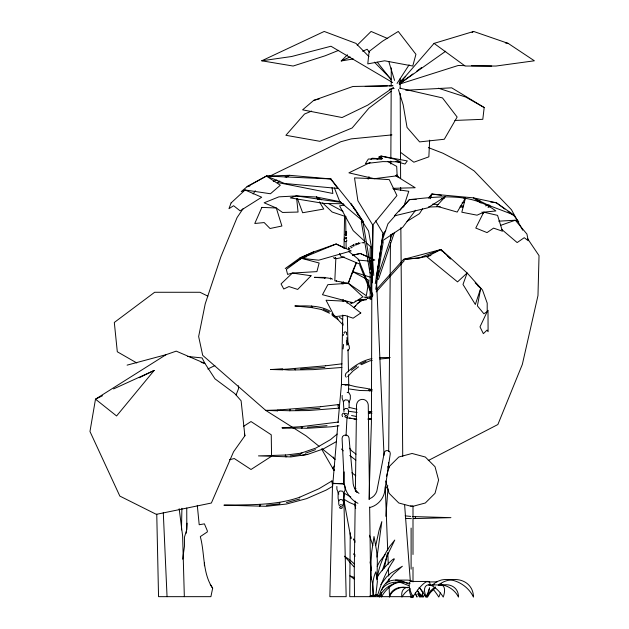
<?xml version="1.0" encoding="UTF-8"?>
<svg xmlns="http://www.w3.org/2000/svg" width="629" height="629" viewBox="0 0 629 629"><rect width="100%" height="100%" fill="white"/><g stroke="black" fill="none" stroke-linecap="round" stroke-linejoin="round"><path stroke-width="0.94" d="M370.19 272.223L370.182 299.388L371.495 298.987L371.495 293.169M370.19 269.314L370.198 247.975L371.511 247.567L368.578 231.047L360.637 218.688M371.495 291.227L371.511 247.567L366.581 243.006M371.881 275.313L371.401 422.892L368.971 499.465M390.452 242.409L388.691 451.551M390.46 240.443L390.491 234.562M390.821 163.972L390.837 161.032M390.853 158.091L391.175 89.467M391.191 85.544L391.277 67.901M279.811 502.61L279.803 503.829L266.421 505.268M350.227 532.842L349.74 596.662L411.492 596.662M350.974 536.718L350.958 538.66L343.709 499.041M370.3 596.662L370.528 570.888L369.655 507.013M420.825 594.303L420.801 597.063L418.78 593.996M388.518 469.234L388.588 462.362M355.228 501.116L354.269 570.888L354.497 596.662M355.361 491.296L356.517 406.79C355.739 396.907 369.058 396.907 368.279 406.79L369.545 499.151M343.403 283.828L343.442 281.8M344.008 248.502L344.558 216.124M346.406 332.505L346.673 334.825M341.437 384.854L342.797 315.043M343.064 301.48L343.104 299.404M181.466 529.893L181.907 508.295M187.065 523.186L186.286 533.219M259.808 504.513L259.848 506.164L259.816 504.513M342.168 283.828L342.011 282.901L341.704 283.498L342.011 282.901L342.168 283.821M377.078 579.513L377.345 560.337L376.574 550.674L374.003 536.521L371.645 552.286L371.047 561.383L371.212 579.513M429.638 140.157L428.86 156.833L413.851 162.211L400.634 152.407M344.126 471.899L343.505 483.615L345.062 486.319M346.044 435.755L347.027 417.2M348.317 392.779L348.733 384.964L342.404 384.516L348.733 384.555L345.085 385.003M344.181 238.973L344.566 241.363L345.966 241.583L346.878 240.813L346.39 239.822M385.892 516.307L387.944 488.875M337.749 425.526L332.615 486.327L326.215 490.07L306.598 498.64L286.651 503.994L266.547 506.306L223.932 505.173C249.296 504.584 275.384 505.779 299.711 497.217L299.797 497.193M338.009 422.586L341.437 384.445M427.201 594.554L426.965 597.063L428.2 595.058M377.054 557.066L381.827 521.614L379.138 530.105L375.725 545.571M346.052 232.809L346.162 231.983M353.27 244.996L353.522 246.025L353.923 245.908L353.687 244.862L353.207 245.569L353.938 245.892L353.663 244.87L349.952 246.772M405.705 90.246L451.661 87.824L484.181 107.535L482.805 119.313L454.861 120.446M428.034 593.241L427.547 597.063L430.417 592.29L435.543 586.975M423.01 591.158L422.444 593.611M182.662 559.197L184.478 546.208L184.439 537.26L186.805 529.508L186.75 508.028M376.661 276.524L377.659 269.762M377.95 267.836L382.943 234.043L385.719 230.615M377.298 273.08L377.73 270.187M378.013 268.253L378.296 266.319M378.587 264.392L383.155 233.493L375.592 220.842M375.246 283.773L382.007 241.096L387.944 223.822L395.751 215.016M375.733 289.167L383.258 241.646L382.007 241.096L402.702 227.266L415.565 210.275M341.932 367.462L313.203 369.632L288.774 370.033L282.586 369.498L325.704 365.787M282.885 369.773L282.838 369.105L270.533 369.49L282.704 369.821M320.664 406.696L277.798 410.014L277.672 410.729L277.798 410.014L265.493 410.399L277.845 410.69L265.524 410.478M387.307 553.724L384.335 568.097M282.586 369.498L282.838 369.105L270.556 369.561M343.245 335.485L343.45 334.424M358.813 243.816L358.648 243.022L358.208 243.565L358.805 243.816L358.64 243.022M377.148 578.295C378.902 566.894 383.179 555.926 389.721 546.42L394.76 540.044L387.33 555.289L382.283 570.707M197.294 505.346L199.204 524.735L204.417 523.863L207.318 530.766L207.334 531.922L200.297 536.608C204.944 553.559 202.31 572.862 212.657 588.225L210.904 596.662L158.547 596.662L156.755 514.184M358.302 243.116L358.475 243.91M376.968 159.294L378.729 158.587L379.114 156.81L380.97 156.055L407.317 160.922L404.997 164.027L395.751 161.449M363.358 242.715L363.696 242.314L363.798 242.896M343.56 344.433L343.096 348.961M465.507 197.86L461.82 212.217L477.057 215.181L483.748 212.177L495.872 210.951C470.995 192.081 438.319 196.657 409.416 199.613L394.336 215.889L427.822 207.814L445.222 196.704L436.581 206.155L457.212 212.067L465.507 197.86L463.573 197.923M386.528 476.216L389.068 466.742L398.786 457.024L412.058 453.47L425.322 457.024L435.04 466.742L438.594 480.013L435.04 493.278L425.322 502.996L412.058 506.549L413.001 506.549L413.001 554.495M343.827 498.325L344.527 493.325L343.741 493.718M376.024 593.603L377.369 581.573L375.835 571.8C372.321 579.073 372.219 588.453 373.807 595.718M343.206 504.922L343.835 499.072M428.365 591.999L429.599 587.635M377.707 594.955L375.261 594.837L377.707 594.955C381.08 583.767 385.632 572.87 391.875 562.971C402.411 548.512 374.963 575.677 377.439 578.491M429.332 589.011L426.32 597.063L419.433 587.635M403.606 207.059L408.771 191.279L393.668 189.117M392.402 233.39L377.015 278.647L378.438 279.418L394.454 232.313M368.146 179.21L369.011 176.663M430.378 198.709L431.966 194.062L473.393 197.86L496.344 202.774L513.704 214.866L488.411 205.243L473.393 197.86L481.075 203.088M352.161 272.42L348.285 283.262L327.843 284.662L322.48 294.702L353.427 302.895L362.87 296.833L348.285 283.262L334.809 280.793L335.823 258.826L344.26 256.978M324.831 277.42L324.768 278.002L324.831 277.42L324.981 277.821L324.831 277.42L314.374 277.334L324.894 278.073M349.103 408.001L349.103 402.277L350.329 398.975L350.329 395.24L348.773 392.543L347.137 392.386M236.103 394.926L238.548 388.62L238.344 385.742M421.878 595.293L421.178 597.063L419.401 594.405M336.57 280.676L336.201 281.006L336.562 280.676M356.588 262.497L348.285 283.262L366.33 295.74L368.83 280.345L352.484 271.524L356.336 262.497M377.196 566.344L379.436 561.933L385.129 554.597M291.699 428.042L301.849 428.097L302.195 427.461L301.252 426.666L282.106 427.83L290.74 428.027M292.013 428.082L292.053 427.406M380.804 584.624L386.458 577.084L391.096 573.011L402.356 566.249L393.447 574.128L385.892 583.264M334.392 465.767L332.765 468.471L334.518 470.193M422.594 208.757L419.472 213.656L406.979 221.416M429.363 198.143L431.966 194.062L441.574 195.36M397.048 83.445L409.117 64.842M424.677 595.01L423.293 597.063L422.342 594.594M243.179 208.584L237.109 217.508L220.897 256.742L205.219 303.831L198.646 336.515L202.695 355.346L265.768 410.43L306.048 435.826L319.045 446.283M253.11 193.984L255.311 190.736M347.515 339.314L346.375 340.997L346.799 345.203L347.947 343.583L346.87 337.624M244.878 435.779L233.548 451.795L211.368 503.027L156.322 514.349L119.84 496.084L89.971 431.502L95.49 399.171L166.048 354.685L176.222 351.131L204.92 363.42L214.992 378.847L234.798 393.597L241.104 400.783L244.878 435.779L244.429 433.908M343.481 484.008L332.56 483.229L331.939 480.926L332.615 486.327M354.913 306.732C357.437 303.17 361.243 300.395 365.41 299.113M347.798 350.754L349.465 348.6L349.15 345.864L347.947 343.583M429.12 197.718L431.966 194.062L428.365 198.025M368.154 419.291L371.047 419.056L368.217 418.82M432.162 585.245L436.652 581.723L441.236 580.056A25.907 20.49 36.5 0 1 473.456 597.063A25.907 20.49 -36.5 0 0 443.901 581.723L438.798 584.42M385.42 488.812L387.896 485.792M113.574 388.919L154.168 370.442L116.585 415.958L95.49 399.171L102.496 395.743M355.574 301.377L355.865 301.032L355.078 301.275M399.132 83.602L434.057 43.385L473.645 31.45L508.153 43.377L534.367 60.793L495.99 66.037L465.13 66.037L434.057 43.385M399.006 211.352L409.416 199.613L416.186 199.401M353.868 307.612L355.762 305.466M376.158 289.883L403.566 259.4L440.953 249.516L467.143 272.978L482.514 290.063L487.2 303.123L487.208 311.614L479.99 326.86L483.355 333.653L487.09 330.083L488.096 331.719L487.994 310.309L487.208 311.614L483.874 313.769L477.395 305.883L480.729 288.247L475.147 282.814M376.15 291.919L404.219 260.721L403.566 259.4L420.416 257.725L430.975 255.539M429.025 593.713L434.938 588.194M359.513 300.434L366.558 299.64L359.23 299.781L359.135 300.363M370.898 159.475L372.101 158.225L381.889 158.83L380.97 156.055L394.532 159.137L400.885 161.857L382.817 161.598L365.386 163.619L368.366 159.027L381.889 158.83L378.729 158.587M344 411.751L343.371 401.648L345.148 399.863L348.01 400.17L349.103 402.269M347.688 376.59L352.963 371.047L358.585 366.833M353.349 58.961L341.209 60.958L347.46 54.778M357.193 45.17L371.086 31.45L387.747 38.573M344 409.778L345.384 408.433L347.617 408.669L348.474 410.242L348.474 413.843M338.732 504.442L338.732 500.849L340.116 499.512L342.357 499.74L343.206 501.321M400.06 81.723L405.744 76.368M344.684 237.738L345.022 238.501L345.997 238.666L346.642 238.061L346.304 237.298L346.642 238.061L345.997 238.69L345.022 238.525L344.684 237.738L345.329 237.133M344.315 414.684L345.502 413.654L347.428 413.835L348.159 415.046M339.047 505.763L340.234 504.733L342.16 504.914L342.891 506.117M393.007 85.764L352.932 86.472L313.722 100.388L302.604 109.839L342.082 117.529L367.831 105.074L393.534 87.368M432.713 585.426L433.955 584.372M399.478 82.564L403.181 79.427M345.824 232.368L345.628 233.162L346.705 232.911L345.824 232.368L345.628 233.155M346.28 233.257L346.477 232.463M357.201 303.618L360.873 300.811M337.144 434.057L330.602 439.561L315.915 448.06L300.819 453.226L300.418 454.437L290.134 455.876M391.246 91.252L368.846 108.227L352.169 127.962L319.917 141.313L285.896 135.298L304.515 114.046L311.622 111.081M351.202 370.269L356.91 365.984M412.868 73.978L399.439 83.901L445.725 51.201M416.823 71.053L421.556 67.555M434.041 587.738L430.59 590.804L425.802 597.063L424.457 590.804L424.661 588.335L425.448 586.472L426.776 585.316A17.895 7.784 56.9 0 1 443.233 597.063A17.895 7.784 -56.9 0 0 438.279 585.316M472.049 32.582L473.645 31.45M350.809 248.015L352.405 246.985M243.612 426.313L251.01 421.54L271.248 434.796L271.547 455.262M271.563 456.237L251.01 469.493L234.263 458.525L229.53 459.736M331.939 480.926L319.123 488.639L299.711 497.217M279.795 181.034L277.342 182.465L332.859 193.48L332.041 187.662M286.352 177.221L289.631 175.31L330.815 178.943L354.866 208.907L362.823 221.038L371.511 272.514L369.994 273.025L361.305 221.55L362.823 221.038L339.715 201.469L334.376 187.953M488.057 207.468L490.541 206.06M372.738 595.805L375.434 595.867L370.041 595.899L373.28 596.001L371.079 596.143L371.653 596.001M336.562 441.503L323.314 448.925L307.723 454.366L290.913 456.921L258.456 455.891L286.557 454.987L302.046 453.045M428.27 460.538L497.877 424.528L522.337 364.403L537.976 295.599L539.029 255.618L527.558 238.643M450.435 258.527L440.953 249.516L426.816 256.726L457.542 281.878L467.143 272.978L462.991 284.45L475.343 304.475L480.729 288.247L477.623 285.566M369.679 498.711C373.76 497.122 376.991 493.191 377.306 488.772L384.288 452.597C385.034 449.161 390.766 450.309 390.279 453.745L384.885 490.227C384.075 498.239 377.88 505.504 370.017 507.422M139.276 377.73L154.168 370.442M207.837 369.019L214.882 365.567M269.141 176.458L340.792 141.745L351.249 138.891L391.946 134.897M360.047 364.136L366.015 361.329M361.368 364.694L369.538 360.936L372.164 360.378M338.74 50.32L325.138 55.792L293.114 66.037L261.735 60.793L324.21 31.45L355.967 43.385L368.94 56.586M370.127 162.518L348.898 172.849L374.365 178.699L389.272 179.635L396.93 195.58L372.824 224.97L372.226 282.861L372.981 225.457L357.885 200.769L354.528 177.889L374.365 178.699L397.143 175.798L396.695 166.402L387.488 161.378M341.209 60.958L350.149 56.917M362.666 51.264L367.139 49.243L369.538 52.293M354.929 244.194L356.58 243.533M355.55 245.121L357.201 244.461M445.143 253.597L440.953 249.516L419 258.032L403.566 259.4M273.261 181.427L276.902 180.067M285.086 177.008L289.631 175.31L266.374 176.073L246.938 186.585L249.76 186.027M335.092 258.495L335.461 257.332L335.092 258.495L333.331 257.717M305.34 453.234L315.546 449.633M500.763 225.316L515.308 220.213L518.744 221.801L514.16 215.912L507.965 211.344M348.372 247.936L349.307 248.392L348.757 249.32M348.725 249.343L349.307 248.392L348.34 247.952M399.305 84.176L458.101 65.518L464.815 65.62M338.803 404.541L338.103 404.746L338.087 406.562L338.772 408.174L339.471 407.969L339.487 406.153L338.803 404.541L320.601 406.704M485.549 205.872L489.15 204.834M286.439 502.626L299.703 499.025M127.097 365.135L166.048 354.685M313.722 100.388L319.375 98.879M352.743 255.335L360.197 253.471L372.643 259.014M295.292 369.75L294.742 368.484L295.371 369.034L295.135 368.397L294.663 369.192L295.26 369.75M289.867 410.745L290.095 409.314L289.906 410.745L277.554 410.415M352.696 255.122L360.197 253.471L374.86 260.021L368.893 261.074M371.912 358.601C361.879 360.566 353.003 366.542 345.785 373.563L345.266 375.71L346.209 377.227M301.252 426.666L338.473 422.02M344.385 205.023L339.581 205.864L353.191 230.631L365.174 241.709M370.827 297.902L366.959 298.571L367.399 298.075L366.856 297.352L363.971 297.14M301.244 455.467L307.723 454.366L306.299 454.61M389.343 89.232L394.147 88.477M306.59 256.836L299.805 257.882L313.651 251.922L336.177 243.989L351.194 250.924L318.73 260.194L301.44 258.307L285.236 268.536L299.042 258.566L313.651 251.922L301.44 258.307L286.337 269.424L287.587 274.401L292.399 273.057L316.914 271.618L319.147 263.008L301.44 258.307L336.177 243.989L344.723 248.243M325.633 365.795L341.972 363.821M261.735 60.793L291.581 56.524L330.972 46.239L392.693 82.58M285.865 456.772L285.291 456.009L285.645 455.121L285.291 456.009L285.873 456.772L286.793 456.638M338.992 425.778L331.271 426.792L306.889 428.31L301.881 428.09L301.881 426.745M345.085 384.704L346.752 384.5M338.772 408.174L308.171 410.548L289.906 410.745M369.184 389.351L372.234 389.422M369.199 389.351L370.017 389.272L370.465 389.909L370.111 390.625L369.278 390.703L368.83 390.066L369.294 390.703L370.111 390.625L370.465 389.909L370.017 389.272L367.265 388.541L355.597 386.662L348.435 384.862M368.893 411.68L371.951 411.751M368.909 411.68L369.734 411.602L370.182 412.239L369.011 413.033L371.991 413.229M368.995 413.033L370.182 412.239L369.71 411.602M327.025 425.676L307.439 427.256M379.822 359.002L389.304 358.168M371.731 595.899L372.667 595.828C373.492 589.145 372.785 582.312 370.544 575.96M324.863 367.415L300.552 368.987M319.831 408.331L295.52 409.904M438.287 204.511L432.532 204.158M462.181 202.75L464.092 202.609M369.278 390.703L359.985 390.507L348.505 388.864M498.726 221.18L515.308 220.213L526.937 234.074L528.25 240.742L524.24 237.691L517.156 242.574L501.706 229.404M387.535 467.866L389.469 467.787M428.498 207.035L440.214 206.642M460.711 205.966L463.644 205.864M441.33 198.615L444.231 198.528M392.834 188.338L415.203 187.733L395.633 175.577M365.237 86.425L387.307 85.914M389.225 85.866L392.103 85.803M365.881 297.116L370.709 297.014M411.429 518.642L405.729 518.398M413.332 518.603L450.922 517.651L412.624 516.558M282.106 427.83L290.614 427.696M379.381 357.634L390.137 357.5M410.635 505.881L412.844 505.881M395.444 580.103L406.719 580.103A25.003 17.604 -46.2 0 1 411.044 580.653L412.003 581.062M428.011 581.44L411.169 581.44A23.029 6.007 59.4 0 0 412.86 597.063A23.029 6.007 -59.4 0 1 429.937 583.429L429.945 585.064M427.751 581.911L437.163 581.911M428.577 584.923L440.457 584.923M370.921 595.561L372.14 595.561M372.816 595.561L374.027 595.561M378.163 595.561L373.72 595.38L376.936 595.584M410.674 597.55L413.001 597.55L413.001 595.592M343.473 203.749L324.391 203.505L290.284 197.883L296.393 195.926L316.466 197.034L340.525 201.767M471.53 65.723L491.674 66.037M368.036 419.04L371.024 419.213M387.582 466.341L389.5 466.419M330.815 178.943L266.374 176.073L246.419 187.269L241.245 191.586L245.082 189.982L270.446 193.756L280.322 185.24L266.374 176.073L284.512 183.448L337.726 188.441L330.815 178.943L331.53 180.743M369.294 390.703L372.274 390.908M459.956 206.917L462.873 207.13M410.745 516.417L405.115 515.859M351.108 418.269L347.098 417.884M349.386 418.112L356.855 419.299M357.917 260.044L367.981 260.988M353.985 419.032L355.715 419.197M341.052 483.379L343.505 483.615L332.537 483.615L329.863 596.662L346.178 596.662L343.741 493.435M187.411 356.446L202.074 357.925L204.92 363.42L201.138 362.414M344.771 413.395L343.049 413.19L341.932 414.802L342.538 416.626M301.244 428.011L301.849 428.097M476.169 200.038L480.013 200.565M490.581 201.995L496.344 202.774L504.867 209.056M341.508 202.459L296.393 195.926L278.914 196.846L264.141 202.79L276.288 207.987L282.515 212.453L298.06 212.052L296.691 198.772M356.989 409.251L348.993 407.372M357.138 412.443L348.222 411.185M505.291 42.898L508.153 43.377M359.23 299.781L359.741 300.182M351.587 415.517L356.124 416.429M321.333 309.468L311.984 307.612L294.852 305.961C306.818 305.993 319.823 304.9 330.516 311.434M399.769 88.178L442.478 97.912L457.141 117.049L444.302 139.253L419.606 141.895L407.049 127.435L403.181 104.862L398.432 89.546M411.107 506.298L398.786 502.996L389.068 493.278L385.766 480.957M381.882 157.588L379.114 156.81L382.463 158.642M352.484 271.524L371.141 277.468M408.024 587.832L407.277 587.588A14.428 12.383 -16.7 0 0 389.335 597.063A14.428 12.383 16.7 0 1 405.469 587.588M438.452 88.225L465.704 97.031L484.181 107.535M354.512 488.316L356.069 488.827M346.005 216.667L332.167 212.044L322.606 202.908M428.357 147.595L442.871 153.201L463.314 163.862L474.235 170.994L511.463 209.74L522.715 230.206M355.841 505.236L349.378 502.469L343.835 499.19M321.317 309.468L329.486 313.226M357.956 503.302C349.991 499.371 344.291 490.667 344.22 481.72L342.09 438.334C341.901 434.222 348.678 433.853 349.024 437.941L353.003 481.216C352.893 485.313 354.599 489.244 357.107 492.405L355.692 490.691L358.994 493.388M323.251 309.185L329.195 311.992M354.292 577.422L349.889 575.857L354.426 579.207M207.884 296.157L199.998 292.273L154.632 292.273L114.313 322.457L117.308 351.768L136.776 362.957M335.288 257.914L336.468 258.527M408.787 585.638L401.192 582.666A21.929 17.911 31.5 0 0 379.358 597.063A21.929 17.911 -31.5 0 1 410.132 583.728M317.928 199.432L316.466 197.034L321.6 199.81M328.448 203.521L342.994 211.399M407.348 583.594L404.942 582.265A25.003 17.604 46.2 0 0 381.811 589.9M344.527 493.325L350.809 497.036M396.451 176.01L398.896 177.496L396.718 174.807M339.338 317.173L342.333 319.343M337.891 319.571L332.269 315.357L331.884 313.682L337.576 317.944L337.891 319.571L343.167 325.122L342.64 322.968M355.998 454.162L351.556 450.765L349.504 448.163M349.74 455.506L355.81 460.137M348.521 251.278L358.381 259.187L372.966 295.182M322.103 448.744L335.108 459.201M351.933 472.741L355.755 475.815M417.632 591.158L422.664 597.063L422.539 592.015L420.18 588.524A14.428 9.254 -50.1 0 0 418.961 587.832M355.086 554.951L353.726 553.811L355.047 556.303M354.379 563.961L350.235 560.219L344.401 556.178L354.041 566.831M316.466 197.034L319.194 199.645M447.235 255.633L450.726 259.03M346.107 332.293L345.604 331.798L344.495 332.026L343.906 332.749L344.417 333.244M341.429 448.996L343.269 450.867M374.397 62.145L391.458 79.506M482.034 211.965L483.253 213.459M415.36 593.886L417.074 597.063L415.305 592.817M377.345 62.2L391.144 79.734M355.126 541.113L353.545 538.967L354.984 542.402M363.531 222.524L351.108 203.843L355.346 210.44M356.934 212.917L358.522 215.385M210.251 584.451L212.657 588.225M319.39 201.838L323.77 209.04L302.651 212.744L297.383 198.575M333.268 457.086L334.754 459.563M321.592 449.059L333.802 470.209M417.64 593.831L419.488 597.063L418.765 593.021L417.365 590.104M346.65 232.062L345.989 231.661L345.84 232.243M338.827 494.119L336.877 489.252L336.877 486.453M440.953 249.516L441.566 250.971M369.443 535.232L372.808 545.477M372.596 296.809L359.757 265.139L360.496 264.416L340.572 256.019L339.629 253.44M343.371 401.648L342.145 398.173L342.145 395.382M388.848 61.721L394.572 80.394M338.732 500.849L338.103 498.435L338.103 492.727L339.88 490.934L342.742 491.241L343.835 493.34L345.062 490.046L345.062 487.247M371.448 271.233L372.612 275.848M371.503 273.167L372.195 275.934M370.088 561.901L371.377 570.417M354.732 503.774L355.692 508.562M179.179 508.719L182.63 536.018L184.336 596.662M404.596 504.552L410.312 580.984M372.706 259.981L373.744 275.463M376.331 275.313L376.457 278.246M376.543 280.196L384.02 455.294M163.288 512.635L167.047 596.662M385.239 486.704L387.716 550.517M387.794 552.482L388.25 564.26M388.4 568.191L388.706 576.046M388.824 578.987L388.934 581.935M389.123 586.841L389.508 596.662M204.339 562.908L204.417 565.77M347.106 301.377L347.145 303.335M347.389 316.057L347.947 344.668M348.041 349.331L348.482 371.833M348.537 374.774L348.733 384.854M345.636 217.107L345.895 232.785M346.044 241.615L346.162 248.502M402.725 456.465L400.846 227.698M400.138 78.68L400.186 88.485M400.209 93.391L400.524 160.057M400.539 162.997L400.618 178.683M400.657 187.505L400.673 190.445M413.001 567.216L413.001 581.896M411.107 528.077L411.107 569.174M281.234 410.297A774.456 711.297 -90 0 1 277.735 410.375M286.266 369.38A774.456 711.297 -90 0 1 282.767 369.459M331.318 278.741A32.37 31.253 -78.2 0 1 332.592 279.111M324.863 277.743A32.37 31.253 -78.2 0 1 330.673 278.576M356.895 244.005A32.37 27.299 84.3 0 1 360.236 243.061M361.919 242.786A32.37 27.299 84.3 0 1 363.617 242.637M358.043 300.253A32.37 21.284 -85.9 0 1 359.371 300.104M401.239 580.85A25.003 17.604 -46.2 0 0 381.363 597.063A25.003 17.604 46.2 0 1 381.323 592.455M442.211 585.127A18.186 14.058 -39.1 0 1 458.462 597.063A18.186 14.058 39.1 0 0 439.506 584.726M441.479 583.838A22.337 6.919 -58.8 0 1 441.739 585.3M440.386 592.95A22.337 6.919 -58.8 0 1 438.79 597.063A22.337 6.919 58.8 0 0 433.137 589.255M408.551 587.274A14.428 9.254 50.1 0 0 401.931 597.063A14.428 9.254 -50.1 0 1 410.289 588.846M409.455 590.026A14.428 4.348 58.9 0 0 411.429 597.063A14.428 4.348 -58.9 0 1 412.758 595.05M369.113 51.46L367.776 63.875L384.633 60.793L412.766 66.037L415.934 54.322L398.267 31.45L382.558 41.176L369.113 51.46M415.596 517.533L415.234 518.555L415.447 516.779L415.596 517.533M231.087 202.931L228.972 208.694L233.611 205.707L240.113 210.857L261.688 197.231L245.082 189.982L231.087 202.931M330.65 278.128C330.217 280.031 331.286 277.656 330.516 278.474L330.705 279.017L330.65 278.128M261.868 207.397L254.776 223.492L264.18 222.564L270.038 228.508L281.902 226.015L276.288 207.987L261.868 207.397M483.748 212.177L475.776 228.052L487.027 232.596L493.568 228.115L502.469 231.213L497.563 215.37L483.748 212.177M311.473 306.166L311.221 306.661L311.984 306.394L311.473 306.166M312.236 307.117L311.984 307.612L312.236 307.117M351.131 302.337L351.045 303.367L351.627 303.493L351.965 303.029L351.627 303.493L350.801 302.785L351.147 302.321M311.048 275.754L297.682 289.434L288.931 286.565L283.765 289.01L281.045 283.923L292.399 273.057L311.048 275.754M345.628 234.2L345.124 234.664L346.147 235.372L346.39 234.326L346.147 235.364L345.392 235.238L345.628 234.216M345.691 415.604L344.794 416.359L345.345 417.247L346.783 417.381L347.68 416.618L347.129 415.73L345.691 415.604M340.423 506.675L339.526 507.43L340.077 508.326L341.516 508.452L342.412 507.697L341.862 506.809L340.423 506.675M360.794 312.967L353.113 318.188L345.014 315.443L334.612 316.702L326.05 300.23L345.746 301.236L360.794 312.967M377.848 595.82L377.329 595.781L379.028 595.946L377.848 595.82M260.013 505.142L259.926 504.379L260.013 505.142"/></g></svg>
